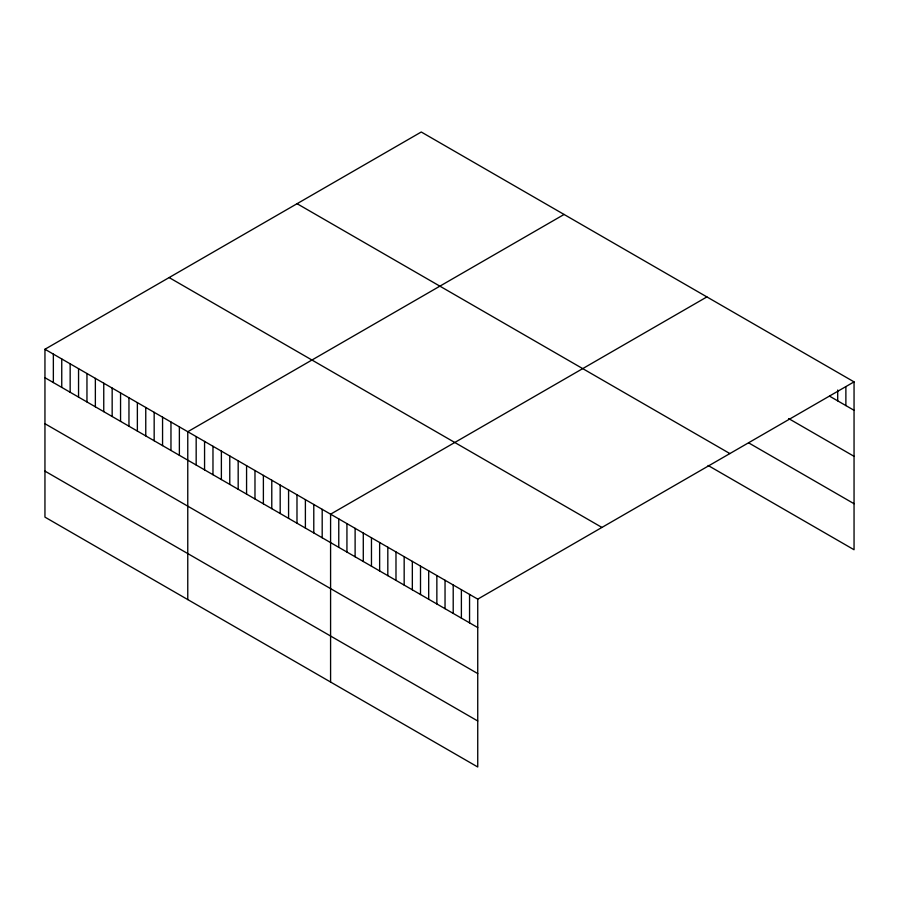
<?xml version="1.0" encoding="UTF-8"?>
<svg xmlns="http://www.w3.org/2000/svg" width="899" height="899" viewBox="0 0 899 899"><rect width="100%" height="100%" fill="white"/><g stroke="black" fill="none" stroke-linecap="round" stroke-linejoin="round"><path stroke-width="1.35" d="M44.95 349.262L477.74 599.139L477.74 766.993L44.95 517.127L44.95 349.262L421.26 132.007L854.05 381.873L854.05 549.739L708.075 465.457M564.078 214.456L187.767 431.722L187.767 599.588M706.906 296.917L330.585 514.183L330.585 682.038M477.74 599.139L854.05 381.873M829.53 396.144L854.05 410.304M788.648 418.563L854.05 456.321M748.946 443.038L854.05 503.721M297.075 203.702L729.864 453.568M169.136 277.566L601.925 527.432M44.95 377.704L477.74 627.569M44.95 423.71L477.74 673.576M44.95 471.121L477.74 720.987M845.88 386.626L845.88 405.584M837.699 390.031L837.699 400.864M469.559 594.419L469.559 622.85M461.389 589.699L461.389 618.13M453.208 584.979L453.208 613.41M445.039 580.26L445.039 608.69M436.858 575.54L436.858 603.971M428.688 570.82L428.688 599.251M420.507 566.1L420.507 594.531M412.338 561.381L412.338 589.811M404.168 556.661L404.168 585.092M395.987 551.941L395.987 580.372M387.817 547.221L387.817 575.652M379.636 542.502L379.636 570.932M371.467 537.782L371.467 566.213M363.286 533.062L363.286 561.493M355.116 528.342L355.116 556.773M346.935 523.623L346.935 552.053M338.766 518.903L338.766 547.334M322.19 509.328L322.19 537.759M313.785 504.474L313.785 532.916M305.39 499.63L305.39 528.061M296.985 494.776L296.985 523.207M288.579 489.933L288.579 518.363M280.185 485.078L280.185 513.509M271.779 480.223L271.779 508.665M263.385 475.38L263.385 503.811M254.979 470.525L254.979 498.956M246.573 465.671L246.573 494.113M238.179 460.827L238.179 489.258M229.773 455.973L229.773 484.404M221.379 451.129L221.379 479.56M212.973 446.275L212.973 474.706M204.567 441.42L204.567 469.862M196.173 436.577L196.173 465.008M179.373 426.868L179.373 455.31M170.967 422.024L170.967 450.455M162.562 417.17L162.562 445.601M154.167 412.326L154.167 440.757M145.762 407.472L145.762 435.903M137.367 402.617L137.367 431.059M128.962 397.774L128.962 426.205M120.556 392.919L120.556 421.35M112.161 388.065L112.161 416.507M103.756 383.221L103.756 411.652M95.361 378.367L95.361 406.798M86.956 373.523L86.956 401.954M78.55 368.669L78.55 397.1M70.156 363.814L70.156 392.256M61.75 358.971L61.75 387.402M53.356 354.116L53.356 382.547"/></g></svg>
